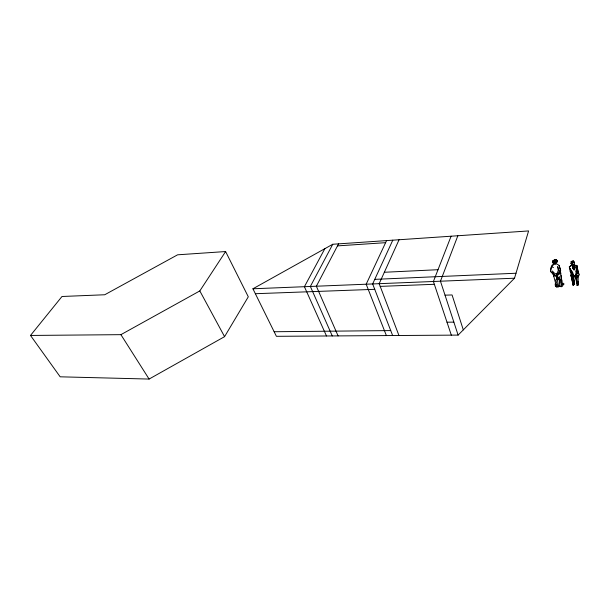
<?xml version="1.0" encoding="UTF-8"?>
<svg xmlns="http://www.w3.org/2000/svg" width="610" height="610" viewBox="0 0 610 610"><rect width="100%" height="100%" fill="white"/><g stroke="black" fill="none" stroke-linecap="round" stroke-linejoin="round"><path stroke-width="0.91" d="M572.843 268.461L573.072 264.748L572.515 261.415L573.27 260.836L574.513 262.353L574.117 270.192L572.843 268.461L571.311 261.446L573.27 260.836L573.202 262.33M577.761 277.702L577.807 275.202M576.9 281.347L576.938 276.109L576.031 278.648L576.9 281.347L576.908 285.19L578.181 284.908L578.135 275.842M570.258 271.671L573.85 275.987L575.855 275.819L576.442 266.707L574.071 264.992L571.486 264.229L570.952 263.421L571.311 261.446L572.142 264.915L569.313 266.837L570.258 271.671L574.719 276.856L577.472 276.315L579.5 274.835L576.846 269.917M553.529 262.597L554.604 259.486L556.373 261.629L555.397 262.735L553.529 262.597L553.201 261.781L554.604 259.486L555.207 261.362L556.373 261.629M560.247 270.97L562.542 284.725L564.036 283.886L561.787 286.669L559.866 286.57L559.949 285.274M574.91 265.655L576.923 265.457L577.96 271.458L576.473 274.774L573.85 275.987L571.334 272.098L569.313 266.837L572.142 264.915L576.923 265.457L577.861 270.451L577.113 271.915L576.221 271.831L576.343 270.1M561.787 286.669L560.186 280.516L558.127 277.42L556.823 277.077L558.585 274.012L556.8 275.323L558.646 274.18L560.666 270.741L559.134 265.373L556.556 263.901L553.865 263.977L551.913 265.274L550.845 268.003L550.533 271.381L554.124 275.049L556.8 275.323L559.294 271.549L557.7 266.555L558.241 270.657L556.93 273.615L556.999 279.67L555.641 279.792L558.112 286.974L556.572 286.944L555.42 286.22L555.153 283.932M574.719 276.856L570.754 275.865L571.12 271.74M576.221 271.831L576.641 270.1L577.113 271.915L576.442 266.707L576.824 270.817L575.855 275.819L577.96 271.458L576.442 266.707L573.979 269.216L574.071 264.992M561.459 282.72L561.764 280.417L560.682 279.563M571.311 261.446L571.227 261.972L572.515 261.415L574.513 262.353M552.698 261.21L552.53 262.155L553.476 263.337L555.245 263.421L556.884 262.292L556.938 260.371L556.038 259.829L553.057 260.6L552.53 262.155L553.476 263.337M556.884 262.292L557.136 260.973L556.587 260.112L554.185 259.944M556.999 279.67L557.578 277.092L556.823 277.077M575.855 275.819L576.953 272.632M553.544 262.864L555.367 262.956L556.129 262.422L555.855 260.714L554.185 260.683L553.438 261.637L554.116 264.092L551.592 266.86L550.533 271.381L555.359 276.071L554.459 274.698M558.112 286.974L558.501 285.503L556.991 278.282M514.52 278.213L528.596 230.938L332.763 244.259L252.929 288.782L276.406 336.316L458.118 335.103L514.52 278.213L252.929 288.782M457.851 235.75L440.45 281.21L458.118 335.103M451.103 236.207L433.405 281.492L451.324 335.149M553.057 260.6L552.507 261.812L553.11 262.94L554.33 263.467L556.167 262.94M399.062 239.753L379.176 283.68L398.955 335.5M392.794 240.172L372.649 283.947L392.649 335.538M386.572 240.599L366.183 284.207L386.389 335.584M570.754 275.865L571.006 275.354L572.432 276.368L574.62 284.176L573.125 285.35L571.006 275.354M338.55 243.863L316.361 286.22L338.092 335.904M573.446 280.082L573.88 283.909L573.125 285.35L572.958 282.91M332.763 244.259L310.36 286.456L332.267 335.942M324.848 248.674L304.413 286.7L326.487 335.98M556.068 285.083L555.42 286.22L555.801 284.359L556.572 286.944L553.14 273.829M573.88 283.909L572.218 280.867L571.646 277.725L572.432 276.368L571.677 276.421L571.379 272.411M224.571 336.659L248.3 296.803L225.608 251.549L177.601 254.812L104.722 294.76L61.991 296.49L30.5 335.447L60.176 376.812L149.092 379.062L224.571 336.659L199.821 290.924L225.608 251.549M573.85 283.406L573.011 284.542L574.62 284.176L573.697 277.222L572.813 277.84L571.646 277.725M553.201 261.781L555.207 261.362M561.802 284.565L563.099 283.223L561.863 283.909M572.294 266.402L572.859 266.006L574.284 266.509M576.908 285.19L578.181 284.908L577.967 281.309M559.294 271.549L560.666 270.741L559.134 265.373M30.5 335.447L120.91 334.661L199.821 290.924M572.645 262.849L573.979 262.216M554.254 260.409L555.679 260.279M573.37 276.017L571.677 276.421L571.44 272.807M571.486 264.229L572.142 264.915L573.072 264.748M555.71 259.852L556.938 260.371L557.174 261.133M337.498 245.883L385.604 242.673M556.93 273.615L555.008 273.722L552.324 270.977L554.124 275.049L555.359 276.071M384.346 272.266L438.011 269.704M374.761 279.357L515.999 273.242M380.205 286.387L434.343 284.298M255.369 293.715L374.738 289.323M445.025 295.171L452.071 294.95L463.303 329.88M447 322.21L453.855 322.111M274.149 331.741L390.728 330.589M551.592 266.86L553.476 267.508M559.866 286.57L559.24 280.059L557.578 277.092L558.127 277.42M554.071 263.093L555.42 264.084L555.367 262.956M570.952 263.421L572.142 264.915M570.075 268.621L572.683 272.441L573.85 275.987M576.473 274.774L577.472 276.315M120.91 334.661L149.092 379.062M555.047 260.356L556.328 262.536M557.578 277.092L559.37 280.165L559.66 282.72M560.018 270.939L560.895 273.295M572.859 266.006L573.979 269.216M577.655 283.292L578.181 284.908M571.425 271.298L572.226 273.905L571.646 271.618M575.344 276.322L576.031 278.648M575.352 276.368L576.816 283.52M553.125 273.715L553.827 276.338M578.501 273.288L578.173 271.969L578.219 274.164M559.172 276.376L560.186 280.516M573.209 276.765L574.277 282.834M559.698 271.099L559.827 274.386M561.047 275.423L561.147 279.548"/></g></svg>
